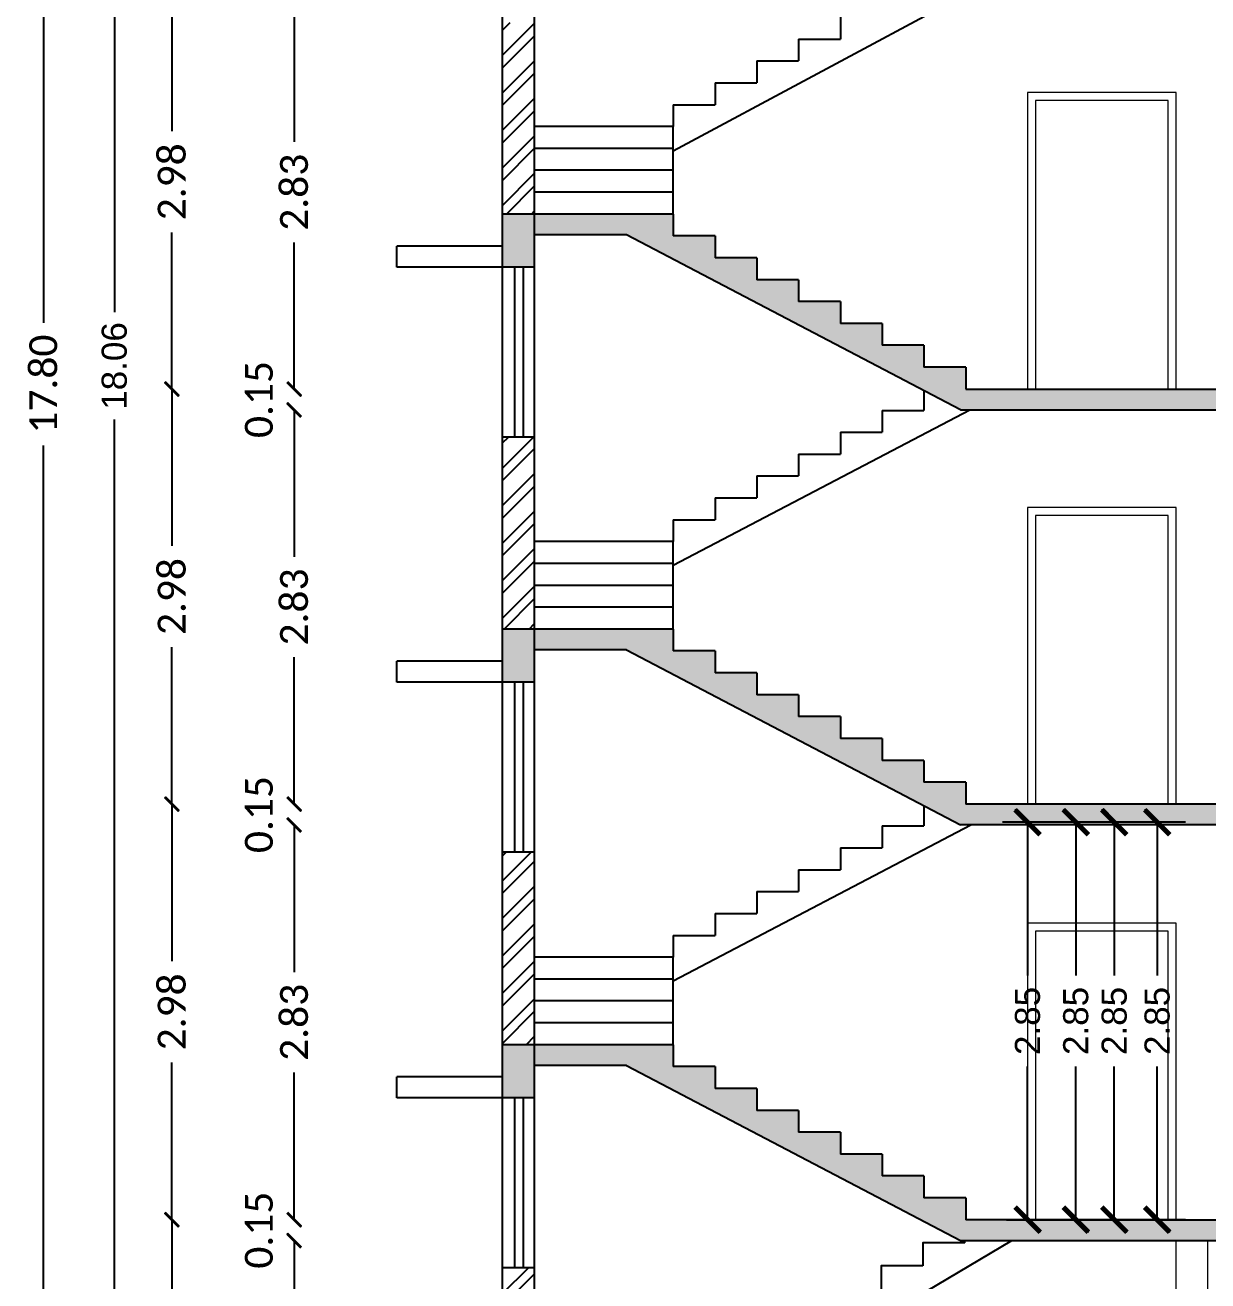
# Model space of a CAD drawing. Header units: metres. Extents: x 1549 to 1752, y 1518 to 3502.
# Drawn here: x 1694.25 to 1702.74, y 1648.18 to 1657.2 of the extents above; entities that cross this region are included whole.
import ezdxf

# ---------------------------------------------------------------- set-up
doc = ezdxf.new("R2010")
doc.units = ezdxf.units.M
for name, color, linetype in [('BLK_1_FLR_1_AC_ROOM_1', 117, 'Continuous'), ('BLK_1_FLR_1_AC_ROOM_2', 117, 'Continuous'), ('BLK_1_FLR_1_AC_ROOM_3', 117, 'Continuous'), ('BLK_1_FLR_1_AC_ROOM_4', 117, 'Continuous'), ('BLK_1_HT_OF_BLDG', 5, 'Continuous')]:
    doc.layers.add(name, color=color, linetype=linetype)
doc.styles.add('SLS-Calibri', font='calibri.ttf')
doc.styles.get("Standard").update_dxf_attribs({"font": 'arial.ttf'})
doc.dimstyles.new('12', dxfattribs={"dimtxt": 0.18, "dimasz": 0.18, "dimexe": 0.18, "dimexo": 0.0625, "dimgap": 0.09, "dimtad": 0, "dimzin": 0, "dimdsep": 46, "dimtxsty": 'Standard', "dimblk": 'OBLIQUE', "dimcen": 0.09, "dimadec": 0, "dimazin": 0, "dimtfac": 1, "dimtofl": 0, "dimtmove": 0, "dimatfit": 3, "dimfxl": 0, "dimtolj": 1, "dimtzin": 0, "dimarcsym": 0})
doc.dimstyles.new('SLS-ProjectName-OuterBlock(FloorPlan)', dxfattribs={"dimtxt": 0.2, "dimasz": 0.1, "dimexe": 0, "dimexo": 0, "dimgap": 0.1, "dimtad": 0, "dimzin": 1, "dimdsep": 46, "dimtxsty": 'SLS-Calibri', "dimblk1": 'OBLIQUE', "dimblk2": 'OBLIQUE', "dimsah": 1, "dimcen": 0, "dimse1": 1, "dimse2": 1, "dimclrd": 252, "dimclre": 252, "dimclrt": 256, "dimadec": 0, "dimazin": 0, "dimtfac": 1, "dimtofl": 0, "dimtmove": 2, "dimatfit": 3, "dimfxl": 0, "dimtolj": 1, "dimtzin": 0, "dimarcsym": 0})
pattern_1 = [(50, (157.51355, -122.14279), (0.182184669, -0.015939086), [0.01905, -0.20955]), (355, (157.51355, -122.14279), (-0.035243421, 0.191056845), [0.01524, -0.167640584]), (100.451445, (157.52873, -122.14412), (0.146941247, 0.175117752), [0.016190009, -0.178090245]), (46.1842, (157.51355, -122.092), (0.27107904, -0.042042328), [0.028575, -0.314325]), (96.635558, (157.53614, -122.0955), (0.237404134, 0.247426125), [0.024285023, -0.267135608]), (351.184151, (157.51355, -122.092), (0.237404134, 0.247426125), [0.022859967, -0.251459732]), (21, (157.53895, -122.10469), (0.151614391, -0.102265198), [0.01905, -0.20955]), (326, (157.53895, -122.10469), (0.061802028, 0.184187966), [0.01524, -0.16764]), (71.451445, (157.55158, -122.11321), (0.213416419, 0.081922769), [0.016190009, -0.178089938]), (37.5, (157.51355, -122.14279), (0.0030886033, 0.0845550389), [0, -0.165608, 0, -0.17018, 0, -0.168275]), (7.5, (157.51355, -122.14279), (0.0668196625, 0.1001805748), [0, -0.097028, 0, -0.161798, 0, -0.064135]), (327.5, (157.456905, -122.14279), (0.1355905952, -0.005728744), [0, -0.0635, 0, -0.19812, 0, -0.26289]), (317.5, (157.4315, -122.14279), (0.1481291814, 0.025426491), [0, -0.08255, 0, -0.131572, 0, -0.18669])]

# ---------------------------------------------------------------- blocks, each defined once
blk = doc.blocks.new('_Oblique')
at = {"color": 0, "linetype": 'ByBlock', "lineweight": -2}
blk.add_line((-0.5, -0.5), (0.5, 0.5), dxfattribs=at)
at = {"const_width": 0.2}
blk.add_lwpolyline([(-0.5, -0.5), (0.5, 0.5)], dxfattribs=at)
blk = doc.blocks.new('*D138')
at = {"color": 252, "lineweight": -2}
for p, q in [((1696.1789, 1648.4734), (1696.1789, 1647.4643)), ((1696.1789, 1645.7234), (1696.1789, 1646.7324))]:
    blk.add_line(p, q, dxfattribs=at)
at = {"layer": 'Defpoints', "color": 0}
for p in [(1696.1789, 1648.4734), (1701.7712, 1648.4734), (1697.9059, 1645.7234)]:
    blk.add_point(p, dxfattribs=at)
at = {"color": 252, "lineweight": -2, "xscale": 0.1, "yscale": 0.1, "zscale": 0.1}
for p, rotation in [((1696.1789, 1648.4734), 90), ((1696.1789, 1645.7234), 270)]:
    blk.add_blockref('_Oblique', p, dxfattribs=dict(at, rotation=rotation))
at = {"insert": (1696.1789, 1647.0984), "char_height": 0.2, "attachment_point": 5, "rotation": 90, "style": 'SLS-Calibri'}
blk.add_mtext('\\A1;3.00', dxfattribs=at)
blk = doc.blocks.new('*D139')
at = {"color": 252, "lineweight": -2}
for p, q in [((1696.1789, 1648.6234), (1696.1789, 1648.7234)), ((1696.1789, 1648.4734), (1696.1789, 1648.3734))]:
    blk.add_line(p, q, dxfattribs=at)
at = {"layer": 'Defpoints', "color": 0}
for p in [(1696.1789, 1648.6234), (1701.8224, 1648.6234), (1701.7712, 1648.4734)]:
    blk.add_point(p, dxfattribs=at)
at = {"color": 252, "lineweight": -2, "xscale": 0.1, "yscale": 0.1, "zscale": 0.1}
for p, rotation in [((1696.1789, 1648.6234), 270), ((1696.1789, 1648.4734), 90)]:
    blk.add_blockref('_Oblique', p, dxfattribs=dict(at, rotation=rotation))
at = {"insert": (1695.9264, 1648.5484), "char_height": 0.2, "attachment_point": 5, "rotation": 90, "style": 'SLS-Calibri'}
blk.add_mtext('\\A1;0.15', dxfattribs=at)
blk = doc.blocks.new('*D140')
at = {"color": 252, "lineweight": -2}
for p, q in [((1696.1789, 1651.4576), (1696.1789, 1650.4015)), ((1696.1789, 1648.6234), (1696.1789, 1649.6795))]:
    blk.add_line(p, q, dxfattribs=at)
at = {"layer": 'Defpoints', "color": 0}
for p in [(1696.1789, 1651.4576), (1701.584, 1651.4576), (1701.8224, 1648.6234)]:
    blk.add_point(p, dxfattribs=at)
at = {"color": 252, "lineweight": -2, "xscale": 0.1, "yscale": 0.1, "zscale": 0.1}
for p, rotation in [((1696.1789, 1651.4576), 90), ((1696.1789, 1648.6234), 270)]:
    blk.add_blockref('_Oblique', p, dxfattribs=dict(at, rotation=rotation))
at = {"insert": (1696.1789, 1650.0405), "char_height": 0.2, "attachment_point": 5, "rotation": 90, "style": 'SLS-Calibri'}
blk.add_mtext('\\A1;2.83', dxfattribs=at)
blk = doc.blocks.new('*D141')
at = {"color": 252, "lineweight": -2}
for p, q in [((1696.1789, 1651.6076), (1696.1789, 1651.7076)), ((1696.1789, 1651.4576), (1696.1789, 1651.3576))]:
    blk.add_line(p, q, dxfattribs=at)
at = {"layer": 'Defpoints', "color": 0}
for p in [(1696.1789, 1651.6076), (1701.618, 1651.6076), (1701.584, 1651.4576)]:
    blk.add_point(p, dxfattribs=at)
at = {"color": 252, "lineweight": -2, "xscale": 0.1, "yscale": 0.1, "zscale": 0.1}
for p, rotation in [((1696.1789, 1651.6076), 270), ((1696.1789, 1651.4576), 90)]:
    blk.add_blockref('_Oblique', p, dxfattribs=dict(at, rotation=rotation))
at = {"insert": (1695.9264, 1651.5326), "char_height": 0.2, "attachment_point": 5, "rotation": 90, "style": 'SLS-Calibri'}
blk.add_mtext('\\A1;0.15', dxfattribs=at)
blk = doc.blocks.new('*D142')
at = {"color": 252, "lineweight": -2}
for p, q in [((1696.1789, 1654.4376), (1696.1789, 1653.3836)), ((1696.1789, 1651.6076), (1696.1789, 1652.6616))]:
    blk.add_line(p, q, dxfattribs=at)
at = {"layer": 'Defpoints', "color": 0}
for p in [(1696.1789, 1654.4376), (1701.8056, 1654.4376), (1701.618, 1651.6076)]:
    blk.add_point(p, dxfattribs=at)
at = {"color": 252, "lineweight": -2, "xscale": 0.1, "yscale": 0.1, "zscale": 0.1}
for p, rotation in [((1696.1789, 1654.4376), 90), ((1696.1789, 1651.6076), 270)]:
    blk.add_blockref('_Oblique', p, dxfattribs=dict(at, rotation=rotation))
at = {"insert": (1696.1789, 1653.0226), "char_height": 0.2, "attachment_point": 5, "rotation": 90, "style": 'SLS-Calibri'}
blk.add_mtext('\\A1;2.83', dxfattribs=at)
blk = doc.blocks.new('*D143')
at = {"color": 252, "lineweight": -2}
for p, q in [((1696.1789, 1654.5876), (1696.1789, 1654.6876)), ((1696.1789, 1654.4376), (1696.1789, 1654.3376))]:
    blk.add_line(p, q, dxfattribs=at)
at = {"layer": 'Defpoints', "color": 0}
for p in [(1696.1789, 1654.5876), (1701.8141, 1654.5876), (1701.8056, 1654.4376)]:
    blk.add_point(p, dxfattribs=at)
at = {"color": 252, "lineweight": -2, "xscale": 0.1, "yscale": 0.1, "zscale": 0.1}
for p, rotation in [((1696.1789, 1654.5876), 270), ((1696.1789, 1654.4376), 90)]:
    blk.add_blockref('_Oblique', p, dxfattribs=dict(at, rotation=rotation))
at = {"insert": (1695.9264, 1654.5126), "char_height": 0.2, "attachment_point": 5, "rotation": 90, "style": 'SLS-Calibri'}
blk.add_mtext('\\A1;0.15', dxfattribs=at)
blk = doc.blocks.new('*D144')
at = {"color": 252, "lineweight": -2}
for p, q in [((1696.1789, 1657.4134), (1696.1789, 1656.3615)), ((1696.1789, 1654.5876), (1696.1789, 1655.6395))]:
    blk.add_line(p, q, dxfattribs=at)
at = {"layer": 'Defpoints', "color": 0}
for p in [(1696.1789, 1657.4134), (1701.8738, 1657.4134), (1701.8141, 1654.5876)]:
    blk.add_point(p, dxfattribs=at)
at = {"color": 252, "lineweight": -2, "xscale": 0.1, "yscale": 0.1, "zscale": 0.1}
for p, rotation in [((1696.1789, 1657.4134), 90), ((1696.1789, 1654.5876), 270)]:
    blk.add_blockref('_Oblique', p, dxfattribs=dict(at, rotation=rotation))
at = {"insert": (1696.1789, 1656.0005), "char_height": 0.2, "attachment_point": 5, "rotation": 90, "style": 'SLS-Calibri'}
blk.add_mtext('\\A1;2.83', dxfattribs=at)
blk = doc.blocks.new('*D152')
at = {"color": 252, "lineweight": -2}
for p, q in [((1695.3005, 1648.6234), (1695.3005, 1647.5355)), ((1695.3005, 1645.7234), (1695.3005, 1646.8112))]:
    blk.add_line(p, q, dxfattribs=at)
at = {"layer": 'Defpoints', "color": 0}
for p in [(1695.3005, 1648.6234), (1701.2945, 1648.6234), (1701.0906, 1645.7234)]:
    blk.add_point(p, dxfattribs=at)
at = {"color": 252, "lineweight": -2, "xscale": 0.1, "yscale": 0.1, "zscale": 0.1}
for p, rotation in [((1695.3005, 1648.6234), 90), ((1695.3005, 1645.7234), 270)]:
    blk.add_blockref('_Oblique', p, dxfattribs=dict(at, rotation=rotation))
at = {"insert": (1695.3005, 1647.1734), "char_height": 0.2, "attachment_point": 5, "rotation": 90, "style": 'SLS-Calibri'}
blk.add_mtext('\\A1;3.15', dxfattribs=at)
blk = doc.blocks.new('*D153')
at = {"color": 252, "lineweight": -2}
for p, q in [((1695.3005, 1651.6076), (1695.3005, 1650.4796)), ((1695.3005, 1648.6234), (1695.3005, 1649.7514))]:
    blk.add_line(p, q, dxfattribs=at)
at = {"layer": 'Defpoints', "color": 0}
for p in [(1695.3005, 1651.6076), (1701.9651, 1651.6076), (1701.2945, 1648.6234)]:
    blk.add_point(p, dxfattribs=at)
at = {"color": 252, "lineweight": -2, "xscale": 0.1, "yscale": 0.1, "zscale": 0.1}
for p, rotation in [((1695.3005, 1651.6076), 90), ((1695.3005, 1648.6234), 270)]:
    blk.add_blockref('_Oblique', p, dxfattribs=dict(at, rotation=rotation))
at = {"insert": (1695.3005, 1650.1155), "char_height": 0.2, "attachment_point": 5, "rotation": 90, "style": 'SLS-Calibri'}
blk.add_mtext('\\A1;2.98', dxfattribs=at)
blk = doc.blocks.new('*D154')
at = {"color": 252, "lineweight": -2}
for p, q in [((1695.3005, 1654.5876), (1695.3005, 1653.4617)), ((1695.3005, 1651.6076), (1695.3005, 1652.7335))]:
    blk.add_line(p, q, dxfattribs=at)
at = {"layer": 'Defpoints', "color": 0}
for p in [(1695.3005, 1654.5876), (1702.0462, 1654.5876), (1701.9651, 1651.6076)]:
    blk.add_point(p, dxfattribs=at)
at = {"color": 252, "lineweight": -2, "xscale": 0.1, "yscale": 0.1, "zscale": 0.1}
for p, rotation in [((1695.3005, 1654.5876), 90), ((1695.3005, 1651.6076), 270)]:
    blk.add_blockref('_Oblique', p, dxfattribs=dict(at, rotation=rotation))
at = {"insert": (1695.3005, 1653.0976), "char_height": 0.2, "attachment_point": 5, "rotation": 90, "style": 'SLS-Calibri'}
blk.add_mtext('\\A1;2.98', dxfattribs=at)
blk = doc.blocks.new('*D155')
at = {"color": 252, "lineweight": -2}
for p, q in [((1695.3005, 1657.5634), (1695.3005, 1656.4396)), ((1695.3005, 1654.5876), (1695.3005, 1655.7114))]:
    blk.add_line(p, q, dxfattribs=at)
at = {"layer": 'Defpoints', "color": 0}
for p in [(1695.3005, 1657.5634), (1702.0605, 1657.5634), (1702.0462, 1654.5876)]:
    blk.add_point(p, dxfattribs=at)
at = {"color": 252, "lineweight": -2, "xscale": 0.1, "yscale": 0.1, "zscale": 0.1}
for p, rotation in [((1695.3005, 1657.5634), 90), ((1695.3005, 1654.5876), 270)]:
    blk.add_blockref('_Oblique', p, dxfattribs=dict(at, rotation=rotation))
at = {"insert": (1695.3005, 1656.0755), "char_height": 0.2, "attachment_point": 5, "rotation": 90, "style": 'SLS-Calibri'}
blk.add_mtext('\\A1;2.98', dxfattribs=at)
blk = doc.blocks.new('*D60')
at = {"color": 252, "lineweight": -2}
for p, q in [((1694.378, 1663.5231), (1694.378, 1655.0636)), ((1694.378, 1645.7234), (1694.378, 1654.183))]:
    blk.add_line(p, q, dxfattribs=at)
at = {"layer": 'Defpoints', "color": 0}
for p in [(1694.378, 1663.5231), (1700.7015, 1663.5231), (1697.6759, 1645.7234)]:
    blk.add_point(p, dxfattribs=at)
at = {"color": 252, "lineweight": -2, "xscale": 0.1, "yscale": 0.1, "zscale": 0.1}
for p, rotation in [((1694.378, 1663.5231), 90), ((1694.378, 1645.7234), 270)]:
    blk.add_blockref('_Oblique', p, dxfattribs=dict(at, rotation=rotation))
at = {"insert": (1694.378, 1654.6233), "char_height": 0.2, "attachment_point": 5, "rotation": 90, "style": 'SLS-Calibri'}
blk.add_mtext('\\A1;17.80', dxfattribs=at)
blk = doc.blocks.new('*D211')
at = {"layer": 'BLK_1_FLR_1_AC_ROOM_1', "color": 0, "lineweight": -2}
for p, q in [((1702.5797, 1651.4776), (1702.1968, 1651.4776)), ((1702.3768, 1651.4776), (1702.3768, 1650.3765)), ((1702.3768, 1648.6234), (1702.3768, 1649.7245)), ((1702.5797, 1648.6234), (1702.1968, 1648.6234))]:
    blk.add_line(p, q, dxfattribs=at)
at = {"layer": 'Defpoints', "color": 0}
for p in [(1702.3768, 1651.4776), (1702.6422, 1651.4776), (1702.6422, 1648.6234)]:
    blk.add_point(p, dxfattribs=at)
at = {"layer": 'BLK_1_FLR_1_AC_ROOM_1', "color": 0, "lineweight": -2, "xscale": 0.18, "yscale": 0.18, "zscale": 0.18}
for p, rotation in [((1702.3768, 1651.4776), 90), ((1702.3768, 1648.6234), 270)]:
    blk.add_blockref('_Oblique', p, dxfattribs=dict(at, rotation=rotation))
at = {"layer": 'BLK_1_FLR_1_AC_ROOM_1', "color": 0, "insert": (1702.3768, 1650.0505), "char_height": 0.18, "attachment_point": 5, "rotation": 90}
blk.add_mtext('\\A1;2.85', dxfattribs=at)
blk = doc.blocks.new('*D212')
at = {"layer": 'BLK_1_FLR_1_AC_ROOM_2', "color": 0, "lineweight": -2}
for p, q in [((1702.2715, 1651.4776), (1701.8887, 1651.4776)), ((1702.0687, 1651.4776), (1702.0687, 1650.3765)), ((1702.0687, 1648.6234), (1702.0687, 1649.7245)), ((1702.2715, 1648.6234), (1701.8887, 1648.6234))]:
    blk.add_line(p, q, dxfattribs=at)
at = {"layer": 'Defpoints', "color": 0}
for p in [(1702.0687, 1651.4776), (1702.334, 1651.4776), (1702.334, 1648.6234)]:
    blk.add_point(p, dxfattribs=at)
at = {"layer": 'BLK_1_FLR_1_AC_ROOM_2', "color": 0, "lineweight": -2, "xscale": 0.18, "yscale": 0.18, "zscale": 0.18}
for p, rotation in [((1702.0687, 1651.4776), 90), ((1702.0687, 1648.6234), 270)]:
    blk.add_blockref('_Oblique', p, dxfattribs=dict(at, rotation=rotation))
at = {"layer": 'BLK_1_FLR_1_AC_ROOM_2', "color": 0, "insert": (1702.0687, 1650.0505), "char_height": 0.18, "attachment_point": 5, "rotation": 90}
blk.add_mtext('\\A1;2.85', dxfattribs=at)
blk = doc.blocks.new('*D213')
at = {"layer": 'BLK_1_FLR_1_AC_ROOM_3', "color": 0, "lineweight": -2}
for p, q in [((1701.9955, 1651.4776), (1701.6126, 1651.4776)), ((1701.7926, 1651.4776), (1701.7926, 1650.3765)), ((1701.7926, 1648.6234), (1701.7926, 1649.7245)), ((1701.9955, 1648.6234), (1701.6126, 1648.6234))]:
    blk.add_line(p, q, dxfattribs=at)
at = {"layer": 'Defpoints', "color": 0}
for p in [(1701.7926, 1651.4776), (1702.058, 1651.4776), (1702.058, 1648.6234)]:
    blk.add_point(p, dxfattribs=at)
at = {"layer": 'BLK_1_FLR_1_AC_ROOM_3', "color": 0, "lineweight": -2, "xscale": 0.18, "yscale": 0.18, "zscale": 0.18}
for p, rotation in [((1701.7926, 1651.4776), 90), ((1701.7926, 1648.6234), 270)]:
    blk.add_blockref('_Oblique', p, dxfattribs=dict(at, rotation=rotation))
at = {"layer": 'BLK_1_FLR_1_AC_ROOM_3', "color": 0, "insert": (1701.7926, 1650.0505), "char_height": 0.18, "attachment_point": 5, "rotation": 90}
blk.add_mtext('\\A1;2.85', dxfattribs=at)
blk = doc.blocks.new('*D214')
at = {"layer": 'BLK_1_FLR_1_AC_ROOM_4', "color": 0, "lineweight": -2}
for p, q in [((1701.649, 1651.4776), (1701.2661, 1651.4776)), ((1701.4461, 1651.4776), (1701.4461, 1650.3765)), ((1701.4461, 1648.6234), (1701.4461, 1649.7245)), ((1701.649, 1648.6234), (1701.2661, 1648.6234))]:
    blk.add_line(p, q, dxfattribs=at)
at = {"layer": 'Defpoints', "color": 0}
for p in [(1701.4461, 1651.4776), (1701.7115, 1651.4776), (1701.7115, 1648.6234)]:
    blk.add_point(p, dxfattribs=at)
at = {"layer": 'BLK_1_FLR_1_AC_ROOM_4', "color": 0, "lineweight": -2, "xscale": 0.18, "yscale": 0.18, "zscale": 0.18}
for p, rotation in [((1701.4461, 1651.4776), 90), ((1701.4461, 1648.6234), 270)]:
    blk.add_blockref('_Oblique', p, dxfattribs=dict(at, rotation=rotation))
at = {"layer": 'BLK_1_FLR_1_AC_ROOM_4', "color": 0, "insert": (1701.4461, 1650.0505), "char_height": 0.18, "attachment_point": 5, "rotation": 90}
blk.add_mtext('\\A1;2.85', dxfattribs=at)
blk = doc.blocks.new('*D217')
at = {"layer": 'BLK_1_HT_OF_BLDG', "color": 0, "lineweight": -2}
for p, q in [((1695.1877, 1663.7833), (1694.7077, 1663.7833)), ((1694.8877, 1663.7833), (1694.8877, 1655.1385)), ((1694.8877, 1645.7234), (1694.8877, 1654.3682)), ((1694.8877, 1645.7234), (1694.7077, 1645.7234))]:
    blk.add_line(p, q, dxfattribs=at)
at = {"layer": 'Defpoints', "color": 0}
for p in [(1694.8877, 1663.7833), (1701.0673, 1663.7833), (1694.8992, 1645.7234)]:
    blk.add_point(p, dxfattribs=at)
at = {"layer": 'BLK_1_HT_OF_BLDG', "color": 0, "lineweight": -2, "xscale": 0.18, "yscale": 0.18, "zscale": 0.18}
for p, rotation in [((1694.8877, 1663.7833), 90), ((1694.8877, 1645.7234), 270)]:
    blk.add_blockref('_Oblique', p, dxfattribs=dict(at, rotation=rotation))
at = {"layer": 'BLK_1_HT_OF_BLDG', "color": 0, "insert": (1694.8877, 1654.7533), "char_height": 0.18, "attachment_point": 5, "rotation": 90}
blk.add_mtext('\\A1;18.06', dxfattribs=at)

msp = doc.modelspace()

# ---------------------------------------------------------------- hatches: boundary and pattern name
h = msp.add_hatch()
h.set_pattern_fill('ANSI32', color=256, scale=0.02)
h.set_pattern_definition([(45, (157.51355, -122.14279), (-0.134703842, 0.134703842), []), (45, (157.60335, -122.14279), (-0.134703842, 0.134703842), [])])
h.paths.add_polyline_path([(1697.90586815, 1665.6560031), (1697.67586868, 1665.65600292), (1697.67578911, 1664.54835342), (1697.90578762, 1664.54835342)])
h.paths.add_polyline_path([(1697.90586815, 1663.17925938), (1697.67587058, 1663.17925938), (1697.67587165, 1661.79987761), (1697.90586815, 1661.79987761)])
h.paths.add_polyline_path([(1697.90586815, 1660.19887761), (1697.67587288, 1660.19887761), (1697.67587394, 1658.81987761), (1697.90586815, 1658.81987761)])
h.paths.add_polyline_path([(1697.90586815, 1657.21887761), (1697.67587517, 1657.21887761), (1697.67587623, 1655.84408813), (1697.90586815, 1655.84408813)])
h.paths.add_polyline_path([(1697.90586815, 1654.24308813), (1697.67587746, 1654.24308813), (1697.67587852, 1652.86408813), (1697.90586815, 1652.86408813)])
h.paths.add_polyline_path([(1697.90586815, 1651.26308813), (1697.67587976, 1651.26308813), (1697.67588082, 1649.87987761), (1697.90586815, 1649.87987761), (1697.90586815, 1649.9496837)])
h.paths.add_polyline_path([(1697.90586815, 1648.27887761), (1697.67588205, 1648.27887761), (1697.67588319, 1646.7996837), (1697.90586815, 1646.7996837)])
h.paths.add_polyline_path([(1697.90587118, 1646.4186837), (1697.67588348, 1646.4186837), (1697.675884, 1645.80494686), (1697.9058799, 1645.80494686)])
h = msp.add_hatch()
h.set_pattern_fill('AR-CONC', color=256, scale=0.001)
h.set_pattern_definition(pattern_1)
h.paths.add_polyline_path([(1697.90586815, 1649.87987761), (1697.67588082, 1649.87987761), (1697.67588111, 1649.49887761), (1697.90586815, 1649.49887761)])
h.paths.add_polyline_path([(1697.90586815, 1652.86408813), (1697.67587852, 1652.86408813), (1697.67587882, 1652.48308813), (1697.90586815, 1652.48308813)])
h.paths.add_polyline_path([(1697.90586815, 1655.84408813), (1697.67587623, 1655.84408813), (1697.67587652, 1655.46308813), (1697.90586815, 1655.46308813)])
h.paths.add_polyline_path([(1697.90586815, 1658.81987761), (1697.67587394, 1658.81987761), (1697.67587423, 1658.43887761), (1697.90586815, 1658.43887761)])
h.paths.add_polyline_path([(1697.90586815, 1661.79987761), (1697.67587165, 1661.79987761), (1697.67587194, 1661.41887761), (1697.90586815, 1661.41887761)])
h = msp.add_hatch()
h.set_pattern_fill('AR-CONC', color=256, scale=0.001)
h.set_pattern_definition(pattern_1)
h.paths.add_polyline_path([(1707.01888769, 1651.60757844), (1701.00150866, 1651.60757844), (1701.00150866, 1651.76464215), (1700.70150866, 1651.76464215), (1700.70150866, 1651.92170586), (1700.40150866, 1651.92170586), (1700.40150866, 1652.07876957), (1700.10150866, 1652.07876957), (1700.10150866, 1652.23583328), (1699.80150866, 1652.23583328), (1699.80150866, 1652.392897), (1699.50150866, 1652.392897), (1699.50150866, 1652.54996071), (1699.20150866, 1652.54996071), (1699.20150866, 1652.70702442), (1698.90150866, 1652.70702442), (1698.90150866, 1652.86408813), (1697.90586815, 1652.86408813), (1697.90586815, 1652.71408813), (1698.56461778, 1652.71408813), (1700.96461778, 1651.45757844), (1706.79037963, 1651.45757844), (1706.79037963, 1651.22657844), (1707.01888769, 1651.22657844)])
h.paths.add_polyline_path([(1707.01888769, 1654.58757844), (1701.00150866, 1654.58757844), (1701.00150866, 1654.74464215), (1700.70150866, 1654.74464215), (1700.70150866, 1654.90170586), (1700.40150866, 1654.90170586), (1700.40150866, 1655.05876957), (1700.10150866, 1655.05876957), (1700.10150866, 1655.21583328), (1699.80150866, 1655.21583328), (1699.80150866, 1655.372897), (1699.50150866, 1655.372897), (1699.50150866, 1655.52996071), (1699.20150866, 1655.52996071), (1699.20150866, 1655.68702442), (1698.90150866, 1655.68702442), (1698.90150866, 1655.84408813), (1697.90586815, 1655.84408813), (1697.90586815, 1655.69408813), (1698.56461778, 1655.69408813), (1700.96461778, 1654.43757844), (1706.79037963, 1654.43757844), (1706.79037963, 1654.20657844), (1707.01888769, 1654.20657844)])
h.paths.add_polyline_path([(1707.01888769, 1657.56336791), (1701.00150866, 1657.56336791), (1701.00150866, 1657.72043162), (1700.70150866, 1657.72043162), (1700.70150866, 1657.87749533), (1700.40150866, 1657.87749533), (1700.40150866, 1658.03455905), (1700.10150866, 1658.03455905), (1700.10150866, 1658.19162276), (1699.80150866, 1658.19162276), (1699.80150866, 1658.34868647), (1699.50150866, 1658.34868647), (1699.50150866, 1658.50575018), (1699.20150866, 1658.50575018), (1699.20150866, 1658.66281389), (1698.90150866, 1658.66281389), (1698.90150866, 1658.81987761), (1697.90586815, 1658.81987761), (1697.90586815, 1658.66987761), (1698.56461778, 1658.66987761), (1700.96461778, 1657.41336791), (1706.79037963, 1657.41336791), (1706.79037963, 1657.18236791), (1707.01888769, 1657.18236791)])
h = msp.add_hatch()
h.set_pattern_fill('AR-CONC', color=256, scale=0.001)
h.set_pattern_definition(pattern_1)
h.paths.add_polyline_path([(1707.01888769, 1648.62336791), (1701.29450409, 1648.62336791), (1701.00150866, 1648.62336791), (1701.00150866, 1648.78043162), (1700.70150866, 1648.78043162), (1700.70150866, 1648.93749533), (1700.40150866, 1648.93749533), (1700.40150866, 1649.09455905), (1700.10150866, 1649.09455905), (1700.10150866, 1649.25162276), (1699.80150866, 1649.25162276), (1699.80150866, 1649.40868647), (1699.50150866, 1649.40868647), (1699.50150866, 1649.56575018), (1699.20150866, 1649.56575018), (1699.20150866, 1649.72281389), (1698.90150866, 1649.72281389), (1698.90150866, 1649.87987761), (1697.90586815, 1649.87987761), (1697.90586815, 1649.72987761), (1698.56461778, 1649.72987761), (1700.96461778, 1648.47336791), (1706.79037963, 1648.47336791), (1706.79037963, 1648.24236791), (1707.01888769, 1648.24236791)])

# ---------------------------------------------------------------- linework, layer by layer
for p, q in [((1697.67588425, 1645.34236791), (1697.67586815, 1666.3460031)), ((1697.90586815, 1649.9496837), (1697.90586815, 1665.9660031)), ((1698.90150866, 1656.29827624), (1700.98042012, 1657.41336791)), ((1700.10150866, 1657.25766154), (1700.10150866, 1657.10059783)), ((1699.80150866, 1657.10059783), (1699.80150866, 1656.94353412)), ((1699.80150866, 1657.10059783), (1700.10150866, 1657.10059783)), ((1699.50150866, 1656.94353412), (1699.50150866, 1656.7864704)), ((1699.50150866, 1656.94353412), (1699.80150866, 1656.94353412)), ((1699.20150866, 1656.7864704), (1699.20150866, 1656.62940669)), ((1699.20150866, 1656.7864704), (1699.50150866, 1656.7864704)), ((1698.90150866, 1656.62940669), (1698.90150866, 1656.47234298)), ((1698.90150866, 1656.62940669), (1699.20150866, 1656.62940669)), ((1698.90150866, 1656.47234298), (1697.90586815, 1656.47234298)), ((1698.90150866, 1655.84408813), (1698.90150866, 1656.47234298)), ((1698.90150866, 1656.31527927), (1697.90586815, 1656.31527927)), ((1698.90150866, 1656.15821556), (1697.90586815, 1656.15821556)), ((1698.90150866, 1656.00115184), (1697.90586815, 1656.00115184)), ((1697.90586815, 1655.84408813), (1697.67586815, 1655.84408813)), ((1698.90150866, 1655.84408813), (1697.90586815, 1655.84408813)), ((1698.90150866, 1655.84408813), (1698.90150866, 1655.68702442)), ((1698.56461778, 1655.69408813), (1697.90586815, 1655.69408813)), ((1700.96461778, 1654.43757844), (1698.56461778, 1655.69408813)), ((1697.67586815, 1655.61308813), (1696.91586815, 1655.61308813)), ((1696.91586815, 1655.46308813), (1696.91586815, 1655.61308813)), ((1699.20150866, 1655.68702442), (1698.90150866, 1655.68702442)), ((1699.20150866, 1655.68702442), (1699.20150866, 1655.52996071)), ((1699.50150866, 1655.52996071), (1699.20150866, 1655.52996071)), ((1699.50150866, 1655.52996071), (1699.50150866, 1655.372897)), ((1697.67586815, 1655.46308813), (1696.91586815, 1655.46308813)), ((1697.90586815, 1655.46308813), (1697.67586815, 1655.46308813)), ((1697.7603705, 1655.46308813), (1697.7603705, 1654.24308813)), ((1697.82305961, 1655.46308813), (1697.82305961, 1654.24308813)), ((1699.80150866, 1655.372897), (1699.50150866, 1655.372897)), ((1699.80150866, 1655.372897), (1699.80150866, 1655.21583328)), ((1700.10150866, 1655.21583328), (1699.80150866, 1655.21583328)), ((1700.10150866, 1655.21583328), (1700.10150866, 1655.05876957)), ((1700.40150866, 1655.05876957), (1700.10150866, 1655.05876957)), ((1700.40150866, 1655.05876957), (1700.40150866, 1654.90170586)), ((1700.70150866, 1654.90170586), (1700.40150866, 1654.90170586)), ((1700.70150866, 1654.90170586), (1700.70150866, 1654.74464215)), ((1701.00150866, 1654.74464215), (1700.70150866, 1654.74464215)), ((1701.00150866, 1654.74464215), (1701.00150866, 1654.58757844)), ((1700.70150866, 1654.57532808), (1700.70150866, 1654.43472525)), ((1701.00150866, 1654.58757844), (1707.01888769, 1654.58757844)), ((1698.90150866, 1653.32302892), (1701.03035722, 1654.43757844)), ((1700.40150866, 1654.43472525), (1700.40150866, 1654.27766154)), ((1700.40150866, 1654.43472525), (1700.70150866, 1654.43472525)), ((1700.96461778, 1654.43757844), (1706.79037963, 1654.43757844)), ((1700.10150866, 1654.27766154), (1700.10150866, 1654.12059783)), ((1700.10150866, 1654.27766154), (1700.40150866, 1654.27766154)), ((1697.90586815, 1654.24308813), (1697.67586815, 1654.24308813)), ((1699.80150866, 1654.12059783), (1699.80150866, 1653.96353412)), ((1699.80150866, 1654.12059783), (1700.10150866, 1654.12059783)), ((1699.50150866, 1653.96353412), (1699.50150866, 1653.8064704)), ((1699.50150866, 1653.96353412), (1699.80150866, 1653.96353412)), ((1699.20150866, 1653.8064704), (1699.20150866, 1653.64940669)), ((1699.20150866, 1653.8064704), (1699.50150866, 1653.8064704)), ((1698.90150866, 1653.64940669), (1698.90150866, 1653.49234298)), ((1698.90150866, 1653.64940669), (1699.20150866, 1653.64940669)), ((1698.90150866, 1653.49234298), (1697.90586815, 1653.49234298)), ((1698.90150866, 1652.86408813), (1698.90150866, 1653.49234298)), ((1698.90150866, 1653.33527927), (1697.90586815, 1653.33527927)), ((1698.90150866, 1653.17821556), (1697.90586815, 1653.17821556)), ((1698.90150866, 1653.02115184), (1697.90586815, 1653.02115184)), ((1697.90586815, 1652.86408813), (1697.67586815, 1652.86408813)), ((1698.90150866, 1652.86408813), (1697.90586815, 1652.86408813)), ((1698.90150866, 1652.86408813), (1698.90150866, 1652.70702442)), ((1698.56461778, 1652.71408813), (1697.90586815, 1652.71408813)), ((1698.56461778, 1652.71408813), (1700.96461778, 1651.45757844)), ((1697.67586815, 1652.63308813), (1696.91586815, 1652.63308813)), ((1696.91586815, 1652.48308813), (1696.91586815, 1652.63308813)), ((1699.20150866, 1652.70702442), (1698.90150866, 1652.70702442)), ((1699.20150866, 1652.70702442), (1699.20150866, 1652.54996071)), ((1699.50150866, 1652.54996071), (1699.20150866, 1652.54996071)), ((1699.50150866, 1652.54996071), (1699.50150866, 1652.392897)), ((1697.67586815, 1652.48308813), (1696.91586815, 1652.48308813)), ((1697.90586815, 1652.48308813), (1697.67586815, 1652.48308813)), ((1697.7603705, 1652.48308813), (1697.7603705, 1651.26308813)), ((1697.82305961, 1652.48308813), (1697.82305961, 1651.26308813)), ((1699.80150866, 1652.392897), (1699.50150866, 1652.392897)), ((1699.80150866, 1652.392897), (1699.80150866, 1652.23583328)), ((1700.10150866, 1652.23583328), (1699.80150866, 1652.23583328)), ((1700.10150866, 1652.23583328), (1700.10150866, 1652.07876957)), ((1700.40150866, 1652.07876957), (1700.10150866, 1652.07876957)), ((1700.40150866, 1652.07876957), (1700.40150866, 1651.92170586)), ((1700.70150866, 1651.92170586), (1700.40150866, 1651.92170586)), ((1700.70150866, 1651.92170586), (1700.70150866, 1651.76464215)), ((1701.00150866, 1651.76464215), (1700.70150866, 1651.76464215)), ((1701.00150866, 1651.76464215), (1701.00150866, 1651.60757844)), ((1700.70150866, 1651.59532808), (1700.70150866, 1651.45051472)), ((1707.01888769, 1651.60757844), (1701.00150866, 1651.60757844)), ((1698.90150866, 1650.33881839), (1701.03839954, 1651.45757844)), ((1706.79037963, 1651.45757844), (1700.96461778, 1651.45757844)), ((1700.40150866, 1651.45051472), (1700.40150866, 1651.29345101)), ((1700.40150866, 1651.45051472), (1700.70150866, 1651.45051472)), ((1700.10150866, 1651.29345101), (1700.10150866, 1651.1363873)), ((1700.10150866, 1651.29345101), (1700.40150866, 1651.29345101)), ((1697.90586815, 1651.26308813), (1697.67586815, 1651.26308813)), ((1699.80150866, 1651.1363873), (1699.80150866, 1650.97932359)), ((1699.80150866, 1651.1363873), (1700.10150866, 1651.1363873)), ((1699.50150866, 1650.97932359), (1699.50150866, 1650.82225988)), ((1699.50150866, 1650.97932359), (1699.80150866, 1650.97932359)), ((1699.20150866, 1650.82225988), (1699.20150866, 1650.66519617)), ((1699.20150866, 1650.82225988), (1699.50150866, 1650.82225988)), ((1698.90150866, 1650.66519617), (1698.90150866, 1650.50813245)), ((1698.90150866, 1650.66519617), (1699.20150866, 1650.66519617)), ((1698.90150866, 1650.50813245), (1697.90586815, 1650.50813245)), ((1698.90150866, 1649.87987761), (1698.90150866, 1650.50813245)), ((1698.90150866, 1650.35106874), (1697.90586815, 1650.35106874)), ((1698.90150866, 1650.19400503), (1697.90586815, 1650.19400503)), ((1698.90150866, 1650.03694132), (1697.90586815, 1650.03694132)), ((1697.90586815, 1646.71810475), (1697.90586815, 1649.9496837)), ((1697.90586815, 1649.87987761), (1697.67586815, 1649.87987761)), ((1698.90150866, 1649.87987761), (1697.90586815, 1649.87987761)), ((1698.90150866, 1649.87987761), (1698.90150866, 1649.72281389)), ((1697.67586815, 1649.64887761), (1696.91586815, 1649.64887761)), ((1696.91586815, 1649.49887761), (1696.91586815, 1649.64887761)), ((1698.56461778, 1649.72987761), (1697.90586815, 1649.72987761)), ((1698.56461778, 1649.72987761), (1700.96461778, 1648.47336791)), ((1699.20150866, 1649.72281389), (1698.90150866, 1649.72281389)), ((1699.20150866, 1649.72281389), (1699.20150866, 1649.56575018)), ((1699.50150866, 1649.56575018), (1699.20150866, 1649.56575018)), ((1699.50150866, 1649.56575018), (1699.50150866, 1649.40868647)), ((1697.67586815, 1649.49887761), (1696.91586815, 1649.49887761)), ((1697.90586815, 1649.49887761), (1697.67586815, 1649.49887761)), ((1697.7603705, 1649.49887761), (1697.7603705, 1648.27887761)), ((1697.82305961, 1649.49887761), (1697.82305961, 1648.27887761)), ((1699.80150866, 1649.40868647), (1699.50150866, 1649.40868647)), ((1699.80150866, 1649.40868647), (1699.80150866, 1649.25162276)), ((1700.10150866, 1649.25162276), (1699.80150866, 1649.25162276)), ((1700.10150866, 1649.25162276), (1700.10150866, 1649.09455905)), ((1700.40150866, 1649.09455905), (1700.10150866, 1649.09455905)), ((1700.40150866, 1649.09455905), (1700.40150866, 1648.93749533)), ((1700.70150866, 1648.93749533), (1700.40150866, 1648.93749533)), ((1700.70150866, 1648.93749533), (1700.70150866, 1648.78043162)), ((1701.00150866, 1648.78043162), (1700.70150866, 1648.78043162)), ((1701.00150866, 1648.78043162), (1701.00150866, 1648.62336791)), ((1701.29450409, 1648.62336791), (1701.00150866, 1648.62336791)), ((1701.29450409, 1648.62336791), (1707.01888769, 1648.62336791)), ((1699.19450409, 1647.20988138), (1701.333194, 1648.47336791)), ((1700.96461778, 1648.47336791), (1706.79037963, 1648.47336791)), ((1700.99450409, 1648.45757844), (1700.99450409, 1648.47336791)), ((1697.90586815, 1648.27887761), (1697.67586815, 1648.27887761))]:
    msp.add_line(p, q)
at = {"lineweight": 13}
for p, q in [((1702.51220086, 1645.72336791), (1702.51220086, 1648.47336791)), ((1702.74070893, 1645.72336791), (1702.74070893, 1648.47336791))]:
    msp.add_line(p, q, dxfattribs=at)
for points in [[(1702.51220086, 1654.58757844), (1702.51220086, 1656.71757844), (1701.4458299, 1656.71757844), (1701.4458299, 1654.58757844)], [(1702.45492117, 1654.58757844), (1702.45492117, 1656.66029875), (1701.50310959, 1656.66029875), (1701.50310959, 1654.58757844)], [(1702.51220086, 1651.60757844), (1702.51220086, 1653.73757844), (1701.4458299, 1653.73757844), (1701.4458299, 1651.60757844)], [(1702.45492117, 1651.60757844), (1702.45492117, 1653.68029875), (1701.50310959, 1653.68029875), (1701.50310959, 1651.60757844)], [(1702.51220086, 1648.62336791), (1702.51220086, 1650.75336791), (1701.4458299, 1650.75336791), (1701.4458299, 1648.62336791)], [(1702.45492117, 1648.62336791), (1702.45492117, 1650.69608822), (1701.50310959, 1650.69608822), (1701.50310959, 1648.62336791)]]:
    msp.add_lwpolyline(points, dxfattribs=at)
for points in [[(1700.99450409, 1648.45757844), (1700.69450409, 1648.45757844), (1700.69450409, 1648.29178896)], [(1700.69450409, 1648.29178896), (1700.39450409, 1648.29178896), (1700.39450409, 1648.12599949)]]:
    msp.add_lwpolyline(points)

# ---------------------------------------------------------------- dimensions: what is measured, and where the dimension line sits
for base, p1, p2, picture, middle in [((1694.37797986, 1663.52314991), (1697.67586815, 1645.72336791), (1700.70150866, 1663.52314991), '*D60', (1694.37797986, 1654.62325891)), ((1695.30047121, 1657.56336791), (1702.04624058, 1654.58757844), (1702.06052511, 1657.56336791), '*D155', (1695.30047121, 1656.07547317)), ((1696.17887071, 1657.41336791), (1701.81411568, 1654.58757844), (1701.87381169, 1657.41336791), '*D144', (1696.17887071, 1656.00047317)), ((1696.17887071, 1654.58757844), (1701.80560039, 1654.43757844), (1701.81411568, 1654.58757844), '*D143', (1695.92640917, 1654.51257844)), ((1695.30047121, 1654.58757844), (1701.9650898, 1651.60757844), (1702.04624058, 1654.58757844), '*D154', (1695.30047121, 1653.09757844)), ((1696.17887071, 1654.43757844), (1701.61801993, 1651.60757844), (1701.80560039, 1654.43757844), '*D142', (1696.17887071, 1653.02257844)), ((1696.17887071, 1651.60757844), (1701.58395623, 1651.45757844), (1701.61801993, 1651.60757844), '*D141', (1695.92640917, 1651.53257844)), ((1695.30047121, 1651.60757844), (1701.29450409, 1648.62336791), (1701.9650898, 1651.60757844), '*D153', (1695.30047121, 1650.11547317)), ((1696.17887071, 1651.45757844), (1701.8224123, 1648.62336791), (1701.58395623, 1651.45757844), '*D140', (1696.17887071, 1650.04047317)), ((1696.17887071, 1648.62336791), (1701.77115275, 1648.47336791), (1701.8224123, 1648.62336791), '*D139', (1695.92640917, 1648.54836791))]:
    dim = msp.add_linear_dim(base=base, p1=p1, p2=p2, angle=90, dimstyle='SLS-ProjectName-OuterBlock(FloorPlan)')
    dim.commit()
    dim.dimension.update_dxf_attribs({"geometry": picture, "text_midpoint": middle})
for base, p1, p2, text, picture, middle in [((1695.30047121, 1648.62336791), (1701.09055422, 1645.72336791), (1701.29450409, 1648.62336791), '3.15', '*D152', (1695.30047121, 1647.17336791)), ((1696.17887071, 1648.47336791), (1697.90587925, 1645.72336791), (1701.77115275, 1648.47336791), '3.00', '*D138', (1696.17887071, 1647.09836791))]:
    dim = msp.add_linear_dim(base=base, p1=p1, p2=p2, angle=90, text=text, dimstyle='SLS-ProjectName-OuterBlock(FloorPlan)')
    dim.commit()
    dim.dimension.update_dxf_attribs({"geometry": picture, "text_midpoint": middle})
at = {"layer": 'BLK_1_FLR_1_AC_ROOM_1', "color": 1}
dim = msp.add_linear_dim(base=(1702.37680168, 1651.47757844), p1=(1702.64217815, 1648.62336791), p2=(1702.64217815, 1651.47757844), angle=90, dimstyle='12', dxfattribs=at)
dim.commit()
dim.dimension.update_dxf_attribs({"geometry": '*D211', "text_midpoint": (1702.37680168, 1650.05047317)})
at = {"layer": 'BLK_1_FLR_1_AC_ROOM_2', "color": 1}
dim = msp.add_linear_dim(base=(1702.06867219, 1651.47757844), p1=(1702.33404865, 1648.62336791), p2=(1702.33404865, 1651.47757844), angle=90, dimstyle='12', dxfattribs=at)
dim.commit()
dim.dimension.update_dxf_attribs({"geometry": '*D212', "text_midpoint": (1702.06867219, 1650.05047317)})
at = {"layer": 'BLK_1_FLR_1_AC_ROOM_3', "color": 1}
dim = msp.add_linear_dim(base=(1701.79261752, 1651.47757844), p1=(1702.05799398, 1648.62336791), p2=(1702.05799398, 1651.47757844), angle=90, dimstyle='12', dxfattribs=at)
dim.commit()
dim.dimension.update_dxf_attribs({"geometry": '*D213', "text_midpoint": (1701.79261752, 1650.05047317)})
at = {"layer": 'BLK_1_FLR_1_AC_ROOM_4', "color": 1}
dim = msp.add_linear_dim(base=(1701.44614905, 1651.47757844), p1=(1701.71152552, 1648.62336791), p2=(1701.71152552, 1651.47757844), angle=90, dimstyle='12', dxfattribs=at)
dim.commit()
dim.dimension.update_dxf_attribs({"geometry": '*D214', "text_midpoint": (1701.44614905, 1650.05047317)})
at = {"layer": 'BLK_1_HT_OF_BLDG'}
dim = msp.add_linear_dim(base=(1694.88765118, 1663.7833151), p1=(1694.89917399, 1645.72336791), p2=(1701.06726546, 1663.7833151), angle=90, dimstyle='12', dxfattribs=at)
dim.commit()
dim.dimension.update_dxf_attribs({"geometry": '*D217', "text_midpoint": (1694.88765118, 1654.75334151)})

doc.saveas('drawing.dxf')
